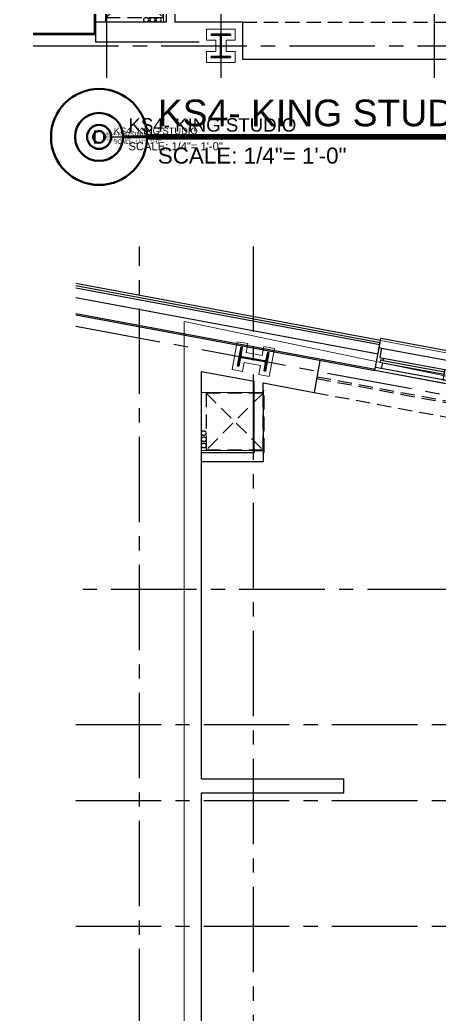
# Model space of a CAD drawing. Header units: inches. Extents: x 5995 to 10907, y 3795 to 5123.
# Drawn here: x 7112.7 to 7289.7, y 4408.4 to 4828 of the extents above; entities that cross this region are included whole.
import ezdxf
from ezdxf.enums import TextEntityAlignment as Align
from ezdxf.xclip import XClip

# ---------------------------------------------------------------- set-up
doc = ezdxf.new("R2010")
doc.units = ezdxf.units.IN
doc.header["$LTSCALE"] = 48
doc.header["$MEASUREMENT"] = 0
doc.header["$XCLIPFRAME"] = 0
for name, pattern in [('CENTER2', [1.125, 0.75, -0.125, 0.125, -0.125]), ('HIDDEN', [0.375, 0.25, -0.125]), ('HIDDEN2', [0.1875, 0.125, -0.0625])]:
    doc.linetypes.add(name, pattern=pattern)
for name, color, linetype in [('_0_Objects', 8, 'Continuous'), ('A-Door-Head', 8, 'Continuous'), ('A-Flor-Ovhd', 8, 'HIDDEN2'), ('A-Flor-Soffit', 8, 'HIDDEN2'), ('A-Glaz', 8, 'Continuous'), ('A-Glaz-Sill', 8, 'Continuous'), ('A-Grid(3-32)', 8, 'CENTER2'), ('A-HVAC', 8, 'HIDDEN2'), ('A-Wall-Full', 8, 'Continuous'), ('A-Wall-Hatch', 8, 'Continuous'), ('S-Grid-Iden', 8, 'Continuous')]:
    doc.layers.add(name, color=color, linetype=linetype)
for name, color, linetype, lineweight in [('A-Detl-Hatch', 8, 'Continuous', 18), ('G-Anno-Ttlb', 8, 'Continuous', 50), ('G-Anno-Ttlb @ 12', 8, 'Continuous', 50), ('G-Anno-Ttlb @ 24', 8, 'Continuous', 50), ('G-Anno-Ttlb @ 48', 8, 'Continuous', 50), ('G-Anno-Ttlb @ 96', 8, 'Continuous', 50), ('S-Detl-Hatch', 8, 'Continuous', 18), ('S-Detl-Wide', 8, 'Continuous', 35)]:
    doc.layers.add(name, color=color, linetype=linetype, lineweight=lineweight)
doc.layers.add('G-Anno-Nplt', color=8, linetype='Continuous', lineweight=18, plot=False)
doc.styles.add('RomanS', font='arial.ttf')
doc.styles.get("Standard").update_dxf_attribs({"font": 'arial.ttf'})

# ---------------------------------------------------------------- blocks, each defined once
blk = doc.blocks.new('HVAC UNIT NICHE')
at = {"layer": 'A-Door-Head'}
blk.add_lwpolyline([(4, 0), (28.5, 0), (28.5, -3.75), (4, -3.75)], close=True, dxfattribs=at)
at = {"layer": 'A-HVAC'}
for p, q in [((4.25, 0), (28.25, -24)), ((4.25, -24), (28.25, 0))]:
    blk.add_line(p, q, dxfattribs=at)
for points in [[(3.25, 0), (29.25, 0), (29.25, 0.5), (3.25, 0.5)], [(4.25, -24), (28.25, -24), (28.25, 0), (4.25, 0)]]:
    blk.add_lwpolyline(points, close=True, dxfattribs=at)
for centre in [(21.13, -25), (23.75, -25), (26.36, -25)]:
    blk.add_circle(centre, 1, dxfattribs=at)
at = {"layer": 'A-Wall-Full'}
for p, q in [((4, 0), (0, 0)), ((4, -3.75), (4, 0)), ((28.5, 0), (33.25, 0)), ((28.5, -3.75), (28.5, 0)), ((33.25, 0), (33.25, -26)), ((4, -3.75), (0, -3.75)), ((28.5, -3.75), (29.5, -3.75)), ((29.5, -3.75), (29.5, -26))]:
    blk.add_line(p, q, dxfattribs=at)
at = {"layer": 'G-Anno-Nplt'}
blk.add_lwpolyline([(4, 0), (4, -26), (28.5, -26), (28.5, 0)], close=True, dxfattribs=at)
blk = doc.blocks.new('King Studio 4')
at = {"layer": 'A-Flor-Soffit'}
blk.add_line((57.12, -193.88), (144.62, -193.88), dxfattribs=at)
at = {"layer": 'A-Wall-Full'}
for p, q in [((24.88, -193.88), (-4.62, -193.88)), ((57.12, -193.88), (28.62, -193.88)), ((57.12, -193.88), (57.12, -209.46)), ((57.12, -209.46), (144.62, -209.46))]:
    blk.add_line(p, q, dxfattribs=at)
for points in [[(-4.62, -202.37), (-4.62, -6.24), (9.1, -6.24), (9.1, 6.75), (129.25, 6.75), (129.25, -18.38)], [(38.88, -202.37), (38.88, -202.37), (38.88, -202.37), (-4.62, -202.37)]]:
    blk.add_lwpolyline(points, dxfattribs=at)
blk.add_blockref('HVAC UNIT NICHE', (-4.62, -167.88))
blk = doc.blocks.new('King Studio 8')
at = {"layer": 'A-Flor-Soffit'}
blk.add_line((78.22, 307.07), (186, 286.98), dxfattribs=at)
at = {"layer": 'A-Wall-Full'}
for p, q in [((80.74, 320.59), (78.22, 307.07)), ((30.75, 315.92), (53, 311.77)), ((30.75, 144.2), (30.75, 315.92)), ((53, 311.07), (53, 311.77)), ((56.75, 311.07), (78.22, 307.07)), ((30.75, 144.2), (90.75, 144.2)), ((90.75, 138.2), (90.75, 144.2)), ((30.75, 13.2), (30.75, 138.2)), ((30.75, 138.2), (90.75, 138.2))]:
    blk.add_line(p, q, dxfattribs=at)
at = {"layer": 'G-Anno-Nplt'}
for p, q in [((23.5, 336.99), (280.62, 283.33)), ((23.5, 4.62), (23.5, 336.99))]:
    blk.add_line(p, q, dxfattribs=at)
blk.add_lwpolyline([(106.24, 328.93), (103.88, 316.28), (162.86, 305.28), (165.22, 317.94), (106.24, 328.93)], dxfattribs=at)
at = {"rotation": 270}
blk.add_blockref('HVAC UNIT NICHE', (56.75, 311.07), dxfattribs=at)
blk = doc.blocks.new('*U188')
at = {"layer": 'G-Anno-Ttlb'}
blk.add_lwpolyline([(0.2109, 0, 0.025, 0.025, 0), (3.1155, 0, 0.000521, 0.000521, 0)], format="xyseb", dxfattribs=at)
blk = doc.blocks.new('*U250')
at = {"layer": 'G-Anno-Ttlb @ 12', "xscale": 12, "yscale": 12, "zscale": 12}
blk.add_blockref('*U188', (7146.05, 4778.67), dxfattribs=at)
at = {"layer": 'G-Anno-Ttlb @ 24', "xscale": 24, "yscale": 24, "zscale": 24}
blk.add_blockref('*U188', (7146.05, 4778.67), dxfattribs=at)
at = {"layer": 'G-Anno-Ttlb @ 48', "xscale": 48, "yscale": 48, "zscale": 48}
blk.add_blockref('*U188', (7146.05, 4778.67), dxfattribs=at)
at = {"layer": 'G-Anno-Ttlb @ 96', "xscale": 96, "yscale": 96, "zscale": 96}
blk.add_blockref('*U188', (7146.05, 4778.67), dxfattribs=at)
blk = doc.blocks.new('Anno_Title_A1')
at = {"linetype": 'ByBlock', "lineweight": -2}
blk.add_circle((0, 0), 2.25, dxfattribs=at)
blk.add_circle((0, 0), 2.25, dxfattribs=at)
at = {"linetype": 'ByBlock', "lineweight": -2, "style": 'RomanS'}
blk.add_attdef('NUMBER', text='', height=1.25, dxfattribs=at).set_placement((0, 0), align=Align.MIDDLE)
blk = doc.blocks.new('*U251')
at = {"layer": 'G-Anno-Ttlb @ 12', "xscale": 1.125, "yscale": 1.125, "zscale": 1.125}
blk.add_blockref('Anno_Title_A1', (7146.05, 4778.67), dxfattribs=at)
at = {"layer": 'G-Anno-Ttlb @ 24', "xscale": 2.25, "yscale": 2.25, "zscale": 2.25}
blk.add_blockref('Anno_Title_A1', (7146.05, 4778.67), dxfattribs=at)
at = {"layer": 'G-Anno-Ttlb @ 48', "xscale": 4.5, "yscale": 4.5, "zscale": 4.5}
blk.add_blockref('Anno_Title_A1', (7146.05, 4778.67), dxfattribs=at)
at = {"layer": 'G-Anno-Ttlb @ 96', "xscale": 9, "yscale": 9, "zscale": 9}
blk.add_blockref('Anno_Title_A1', (7146.05, 4778.67), dxfattribs=at)
blk = doc.blocks.new('Anno_Title_T1')
at = {"linetype": 'ByBlock', "lineweight": -2, "style": 'RomanS'}
blk.add_attdef('TITLE', (2.75, 0.5), '', height=1.25, dxfattribs=at)
blk.add_attdef('SCALE', text='', height=0.75, dxfattribs=at).set_placement((2.75, -0.5), align=Align.TOP_LEFT)
blk = doc.blocks.new('*U252')
at = {"layer": 'G-Anno-Ttlb @ 12'}
ref = blk.add_blockref('Anno_Title_T1', (7146.05, 4778.67), dxfattribs=dict(at, xscale=1.125, yscale=1.125, zscale=1.125))
ref.add_attrib('SCALE', 'SCALE: 1/4"= 1\'-0"', dxfattribs={"layer": '0', "linetype": 'ByBlock', "lineweight": -2, "height": 0.8438}).set_placement((7149.15, 4778.11), align=Align.TOP_LEFT)
ref.add_attrib('TITLE', 'KS4- KING STUDIO', (7149.15, 4779.23), dxfattribs={"layer": '0', "linetype": 'ByBlock', "lineweight": -2, "height": 1.4062})
at = {"layer": 'G-Anno-Ttlb @ 24'}
ref = blk.add_blockref('Anno_Title_T1', (7146.05, 4778.67), dxfattribs=dict(at, xscale=2.25, yscale=2.25, zscale=2.25))
ref.add_attrib('SCALE', 'SCALE: 1/4"= 1\'-0"', dxfattribs={"layer": '0', "linetype": 'ByBlock', "lineweight": -2, "height": 1.6875}).set_placement((7152.24, 4777.55), align=Align.TOP_LEFT)
ref.add_attrib('TITLE', 'KS4- KING STUDIO', (7152.24, 4779.8), dxfattribs={"layer": '0', "linetype": 'ByBlock', "lineweight": -2, "height": 2.8125})
at = {"layer": 'G-Anno-Ttlb @ 48'}
ref = blk.add_blockref('Anno_Title_T1', (7146.05, 4778.67), dxfattribs=dict(at, xscale=4.5, yscale=4.5, zscale=4.5))
ref.add_attrib('SCALE', 'SCALE: 1/4"= 1\'-0"', dxfattribs={"layer": '0', "linetype": 'ByBlock', "lineweight": -2, "height": 3.375}).set_placement((7158.43, 4776.42), align=Align.TOP_LEFT)
ref.add_attrib('TITLE', 'KS4- KING STUDIO', (7158.43, 4780.92), dxfattribs={"layer": '0', "linetype": 'ByBlock', "lineweight": -2, "height": 5.625})
at = {"layer": 'G-Anno-Ttlb @ 96'}
ref = blk.add_blockref('Anno_Title_T1', (7146.05, 4778.67), dxfattribs=dict(at, xscale=9, yscale=9, zscale=9))
ref.add_attrib('SCALE', 'SCALE: 1/4"= 1\'-0"', dxfattribs={"layer": '0', "linetype": 'ByBlock', "lineweight": -2, "height": 6.75}).set_placement((7170.8, 4774.17), align=Align.TOP_LEFT)
ref.add_attrib('TITLE', 'KS4- KING STUDIO', (7170.8, 4783.17), dxfattribs={"layer": '0', "linetype": 'ByBlock', "lineweight": -2, "height": 11.25})
blk = doc.blocks.new('3RD FLOOR CORE & SHELL')
at = {"layer": 'A-Wall-Full'}
for q in [(-932.13, -14552.75), (-1003.88, -14588.12)]:
    blk.add_line((-932.13, -14588.12), q, dxfattribs=at)
at = {"layer": 'A-Wall-Hatch'}
for q in [(-932.75, -14552.75), (-1003.88, -14587.5)]:
    blk.add_line((-932.75, -14587.5), q, dxfattribs=at)
blk = doc.blocks.new('*U17')
at = {"layer": 'A-Detl-Hatch'}
h = blk.add_hatch(dxfattribs=at)
h.set_pattern_fill('ANSI32', color=256, scale=6, style=0)
h.set_pattern_definition([(45, (0, -4.96), (-1.591, 1.591), []), (45, (1.0607, -4.96), (-1.591, 1.591), [])])
edge = h.paths.add_edge_path()
edge.add_line((3.9925, -9.92), (3.9925, -9.39))
edge.add_line((3.9925, -9.39), (0.6575, -9.39))
edge.add_arc((0.6575, -8.89), 0.5, 180, 270, ccw=False)
edge.add_line((0.1575, -8.89), (0.1575, -1.03))
edge.add_arc((0.6575, -1.03), 0.5, 90, 180, ccw=False)
edge.add_line((0.6575, -0.53), (3.9925, -0.53))
edge.add_line((3.9925, -0.53), (3.9925, 0))
edge.add_line((3.9925, 0), (-3.9925, 0))
edge.add_line((-3.9925, 0), (-3.9925, -0.53))
edge.add_line((-3.9925, -0.53), (-0.6575, -0.53))
edge.add_arc((-0.6575, -1.03), 0.5, 0, 90, ccw=False)
edge.add_line((-0.1575, -1.03), (-0.1575, -8.89))
edge.add_arc((-0.6575, -8.89), 0.5, -90, 0, ccw=False)
edge.add_line((-0.6575, -9.39), (-3.9925, -9.39))
edge.add_line((-3.9925, -9.39), (-3.9925, -9.92))
edge.add_line((-3.9925, -9.92), (3.9925, -9.92))
at = {"linetype": 'ByBlock'}
blk.add_lwpolyline([(3.9925, -9.92), (3.9925, -9.39), (0.6575, -9.39, -0.41421356), (0.1575, -8.89), (0.1575, -1.03, -0.41421356), (0.6575, -0.53), (3.9925, -0.53), (3.9925, 0), (-3.9925, 0), (-3.9925, -0.53), (-0.6575, -0.53, -0.41421356), (-0.1575, -1.03), (-0.1575, -8.89, -0.41421356), (-0.6575, -9.39), (-3.9925, -9.39), (-3.9925, -9.92)], format="xyb", close=True, dxfattribs=at)
blk = doc.blocks.new('w10x39')
at = {"layer": 'S-Detl-Hatch'}
blk.add_lwpolyline([(13843.55, -7311.37), (13843.55, -7306.84), (13839.72, -7306.84), (13839.72, -7301.98), (13843.55, -7301.98), (13843.55, -7297.45), (13831.57, -7297.45), (13831.57, -7301.98), (13835.4, -7301.98), (13835.4, -7306.84), (13831.57, -7306.84), (13831.57, -7311.37)], close=True, dxfattribs=at)
at = {"layer": 'S-Detl-Wide'}
blk.add_blockref('*U17', (13837.56, -7299.45), dxfattribs=at)
blk = doc.blocks.new('3RD FLOOR - STRUCTURAL GRID')
at = {"layer": 'A-Grid(3-32)'}
for p, q in [((-927.5, -15409.77), (-927.5, -13426.01)), ((-879.5, -13426.01), (-879.5, -15409.77)), ((-789.5, -15409.77), (-789.5, -13426.01)), ((-3895.5, -14592.75), (-87.5, -14592.75))]:
    blk.add_line(p, q, dxfattribs=at)
at = {"layer": 'S-Grid-Iden'}
blk.add_blockref('w10x39', (-14717.06, -7288.34), dxfattribs=at)
blk = doc.blocks.new('EXTERIOR WINDOW 3')
at = {"layer": 'A-Glaz'}
for p, q in [((5693, -8445.75), (5693, -8419.25)), ((5694, -8445.75), (5694, -8419.25)), ((5695, -8474.25), (5695, -8419.25)), ((5693, -8474.25), (5693, -8447.75)), ((5694, -8474.25), (5694, -8447.75))]:
    blk.add_line(p, q, dxfattribs=at)
for points in [[(5693, -8419.25), (5690.5, -8419.25), (5690.5, -8416.75), (5699, -8416.75), (5699, -8417.75), (5695, -8417.75), (5695, -8419.25), (5694, -8419.25), (5694, -8418.25), (5693, -8418.25), (5693, -8419.25)], [(5693, -8474.25), (5690.5, -8474.25), (5690.5, -8476.75), (5699, -8476.75), (5699, -8475.75), (5695, -8475.75), (5695, -8474.25), (5694, -8474.25), (5694, -8475.25), (5693, -8475.25), (5693, -8474.25)]]:
    blk.add_lwpolyline(points, dxfattribs=at)
blk.add_lwpolyline([(5690.5, -8445.75), (5690.5, -8447.75), (5695, -8447.75), (5695, -8445.75)], close=True, dxfattribs=at)
at = {"layer": 'A-Glaz-Sill'}
for p, q in [((5689.12, -8416.75), (5689.12, -8476.75)), ((5699, -8475.75), (5699, -8417.75)), ((5690.5, -8419.25), (5690.5, -8474.25))]:
    blk.add_line(p, q, dxfattribs=at)
blk.add_lwpolyline([(5699, -8476.75), (5703.12, -8476.75), (5703.12, -8416.75), (5699, -8416.75)], dxfattribs=at)
blk = doc.blocks.new('1ST FLOOR CORE & SHELL')
at = {"layer": 'A-Wall-Full'}
for p, q in [((4654.75, -8166.76), (5174.16, -8263.57)), ((4667.87, -8182.55), (5171.75, -8276.47)), ((5171.75, -8276.47), (5173.95, -8264.68))]:
    blk.add_line(p, q, dxfattribs=at)
at = {"layer": 'A-Wall-Hatch'}
for p, q in [((4655.75, -8167.96), (5173.98, -8264.55)), ((4656.62, -8169.01), (5173.82, -8265.41)), ((4660.62, -8173.83), (5173.08, -8269.35)), ((4667.25, -8181.8), (5171.87, -8275.86))]:
    blk.add_line(p, q, dxfattribs=at)
at = {"xscale": -0.9999999999999967, "rotation": 259.4416848288299}
blk.add_blockref('EXTERIOR WINDOW 3', (12462.53, -15422.52), dxfattribs=at)
blk = doc.blocks.new('*U14')
at = {"layer": 'A-Detl-Hatch'}
h = blk.add_hatch(dxfattribs=at)
h.set_pattern_fill('ANSI32', color=256, scale=6, style=0)
h.set_pattern_definition([(45, (0, -5.97), (-1.591, 1.591), []), (45, (1.0607, -5.97), (-1.591, 1.591), [])])
edge = h.paths.add_edge_path()
edge.add_line((4.0025, -11.94), (4.0025, -11.425))
edge.add_line((4.0025, -11.425), (0.7475, -11.425))
edge.add_arc((0.7475, -10.825), 0.6, 180, 270, ccw=False)
edge.add_line((0.1475, -10.825), (0.1475, -1.115))
edge.add_arc((0.7475, -1.115), 0.6, 90, 180, ccw=False)
edge.add_line((0.7475, -0.515), (4.0025, -0.515))
edge.add_line((4.0025, -0.515), (4.0025, 0))
edge.add_line((4.0025, 0), (-4.0025, 0))
edge.add_line((-4.0025, 0), (-4.0025, -0.515))
edge.add_line((-4.0025, -0.515), (-0.7475, -0.515))
edge.add_arc((-0.7475, -1.115), 0.6, 0, 90, ccw=False)
edge.add_line((-0.1475, -1.115), (-0.1475, -10.825))
edge.add_arc((-0.7475, -10.825), 0.6, -90, 0, ccw=False)
edge.add_line((-0.7475, -11.425), (-4.0025, -11.425))
edge.add_line((-4.0025, -11.425), (-4.0025, -11.94))
edge.add_line((-4.0025, -11.94), (4.0025, -11.94))
at = {"linetype": 'ByBlock'}
blk.add_lwpolyline([(4.0025, -11.94), (4.0025, -11.425), (0.7475, -11.425, -0.41421356), (0.1475, -10.825), (0.1475, -1.115, -0.41421356), (0.7475, -0.515), (4.0025, -0.515), (4.0025, 0), (-4.0025, 0), (-4.0025, -0.515), (-0.7475, -0.515, -0.41421356), (-0.1475, -1.115), (-0.1475, -10.825, -0.41421356), (-0.7475, -11.425), (-4.0025, -11.425), (-4.0025, -11.94)], format="xyb", close=True, dxfattribs=at)
blk = doc.blocks.new('W12X40')
at = {"layer": 'S-Detl-Hatch'}
blk.add_lwpolyline([(14080.89, -7310.28), (14080.89, -7305.76), (14077.04, -7305.76), (14077.04, -7298.85), (14080.89, -7298.85), (14080.89, -7294.34), (14068.89, -7294.34), (14068.89, -7298.85), (14072.74, -7298.85), (14072.74, -7305.76), (14068.89, -7305.76), (14068.89, -7310.28)], close=True, dxfattribs=at)
at = {"layer": 'S-Detl-Wide'}
blk.add_blockref('*U14', (14074.89, -7296.34), dxfattribs=at)
blk = doc.blocks.new('1ST FLOOR - STRUCTURAL GRID')
at = {"layer": 'A-Grid(3-32)'}
for p, q in [((5072.5, -9520.75), (5072.5, -7426.01)), ((5120.5, -7426.01), (5120.5, -9520.75)), ((2104.5, -7709.47), (5912.5, -8419.25)), ((5927.38, -8368.75), (2104.5, -8368.75)), ((2119.38, -8425.75), (5912.5, -8425.75)), ((2119.38, -8457.75), (5912.5, -8457.75)), ((2104.5, -8510.75), (5927.38, -8510.75))]:
    blk.add_line(p, q, dxfattribs=at)
at = {"rotation": 79.44166666666703}
blk.add_blockref('W12X40', (-4637.21, -20770.16), dxfattribs=at)

msp = doc.modelspace()

# ---------------------------------------------------------------- linework, layer by layer
at = {"layer": 'A-Flor-Ovhd'}
for p, q in [((7237.71, 4676.81), (7344.39, 4656.93)), ((7237.85, 4677.55), (7344.39, 4657.69))]:
    msp.add_line(p, q, dxfattribs=at)

# ---------------------------------------------------------------- block references
at = {"layer": '_0_Objects'}
ref = msp.add_blockref('3RD FLOOR CORE & SHELL', (8076.87, 19409.83), dxfattribs=at)
XClip(ref).set_block_clipping_path([(-958.6061778035, -14606.2576643616), (-638.3139747952, -14355.4926475989)])
at = {"layer": '_0_Objects', "linetype": 'HIDDEN'}
ref = msp.add_blockref('3RD FLOOR - STRUCTURAL GRID', (8076.87, 19409.83), dxfattribs=at)
XClip(ref).set_block_clipping_path([(-958.6061778035, -14606.2576643616), (-638.3139747952, -14355.4926475989)])
at = {"layer": '_0_Objects'}
for name, p in [('King Studio 4', (7149.37, 5020.95)), ('King Studio 8', (7158.39, 4363.84))]:
    msp.add_blockref(name, p, dxfattribs=at)
ref = msp.add_blockref('1ST FLOOR CORE & SHELL', (2090.51, 12956.59), dxfattribs=at)
XClip(ref).set_block_clipping_path([(5045.6784436327, -8610.3207161218), (5366.629770427, -8224.1524984237)])
at = {"layer": '_0_Objects', "linetype": 'HIDDEN'}
ref = msp.add_blockref('1ST FLOOR - STRUCTURAL GRID', (2090.51, 12956.59), dxfattribs=at)
XClip(ref).set_block_clipping_path([(5045.6784436327, -8610.3207161218), (5366.629770427, -8224.1524984237)])
at = {"layer": 'G-Anno-Ttlb'}
for name in ['*U251', '*U252', '*U250']:
    msp.add_blockref(name, (0, 0), dxfattribs=at)

# ---------------------------------------------------------------- texts
at = {"layer": 'G-Anno-Ttlb', "style": 'RomanS'}
msp.add_text('D', height=5.62, dxfattribs=at).set_placement((7146.05, 4778.67), align=Align.MIDDLE_CENTER)

doc.saveas('drawing.dxf')
